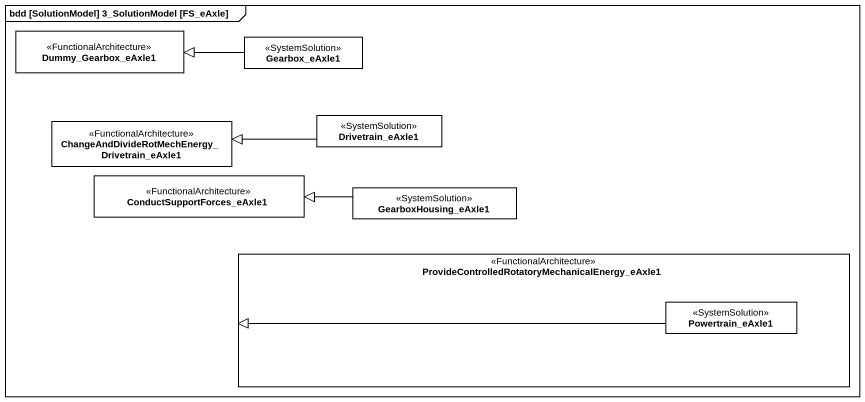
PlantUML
@startuml
mainframe bdd [SolutionModel] 3_SolutionModel [FS_eAxle]
hide circle
hide empty members
class Dummy_Gearbox_eAxle1 <<FunctionalArchitecture>>
class Gearbox_eAxle1 <<SystemSolution>>
class Drivetrain_eAxle1 <<SystemSolution>>
class "ChangeAndDivideRotMechEnergy_Drivetrain_eAxle1" as ChangeAndDivideRotMechEnergy <<FunctionalArchitecture>>
class ConductSupportForces_eAxle1 <<FunctionalArchitecture>>
class GearboxHousing_eAxle1 <<SystemSolution>>
rectangle "ProvideControlledRotatoryMechanicalEnergy_eAxle1" as ProvideControlledRotatoryMec <<FunctionalArchitecture>> {
  class Powertrain_eAxle1 <<SystemSolution>>
}
Gearbox_eAxle1 -left-|> Dummy_Gearbox_eAxle1
Drivetrain_eAxle1 -left-|> ChangeAndDivideRotMechEnergy
GearboxHousing_eAxle1 -left-|> ConductSupportForces_eAxle1
Powertrain_eAxle1 -left-|> ProvideControlledRotatoryMec
@enduml
